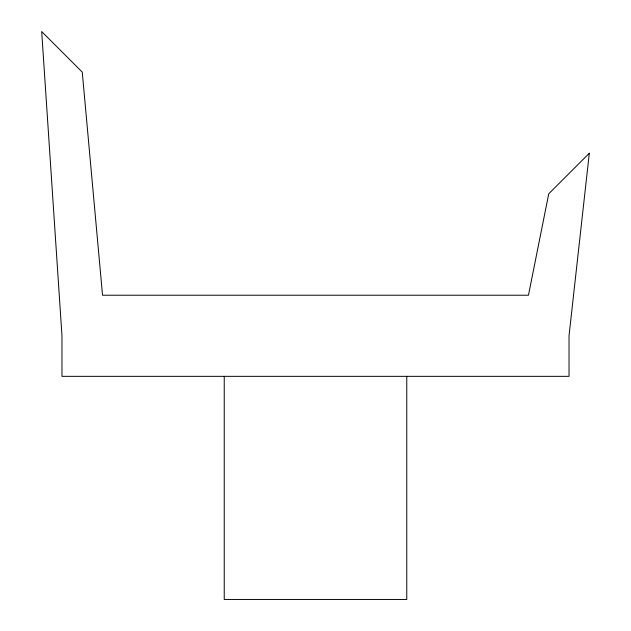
<?xml version="1.0" encoding="UTF-8"?>
<svg xmlns="http://www.w3.org/2000/svg" width="631" height="631" viewBox="0 0 631 631"><rect width="100%" height="100%" fill="white"/><g stroke="black" fill="none" stroke-linecap="round" stroke-linejoin="round"><path stroke-width="0.95" d="M406.766 376.344L406.766 599.45L224.234 599.45L224.234 376.344M589.307 153.246L569.028 335.779L569.028 376.344L61.972 376.344L61.972 335.779L41.693 31.55L82.259 72.115L102.537 295.221L528.462 295.221L548.741 193.804L589.307 153.246"/></g></svg>
